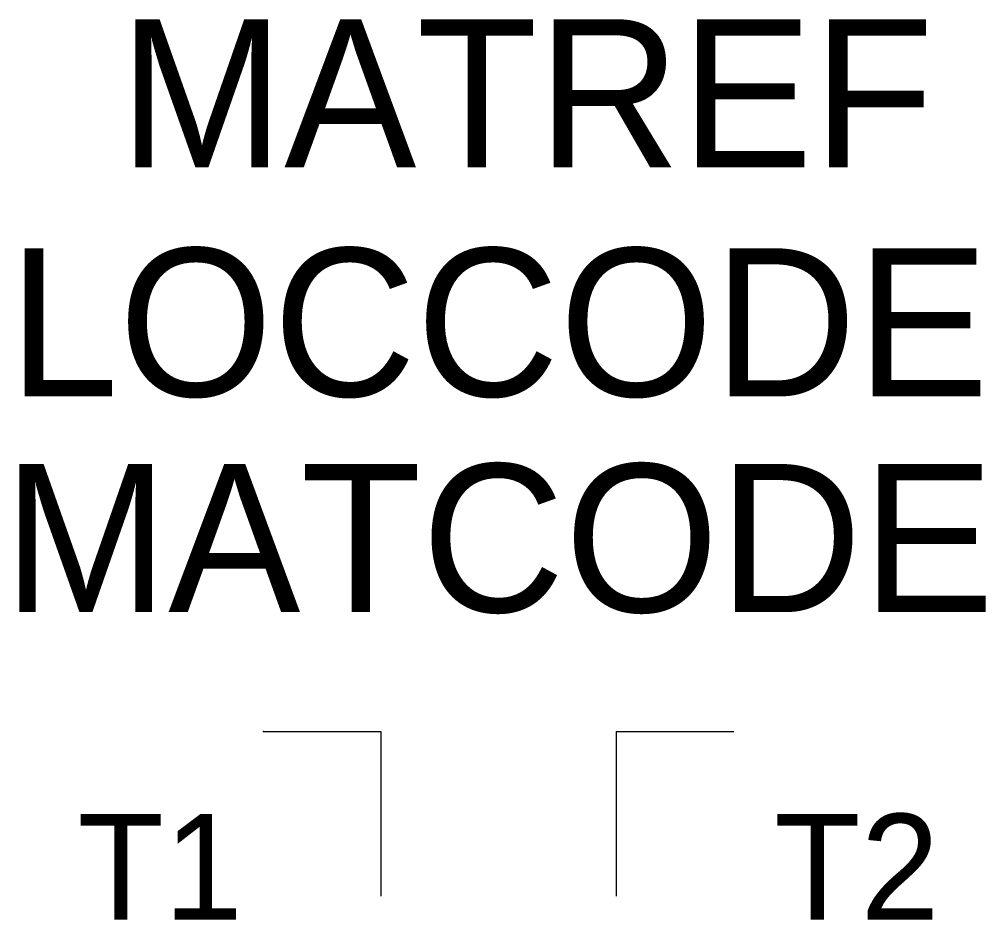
# Model space of a CAD drawing. Extents: x -10.2 to 10.3, y -4 to 15.1.
import ezdxf
from ezdxf.enums import TextEntityAlignment as Align

# ---------------------------------------------------------------- set-up
doc = ezdxf.new("R2010")
doc.units = 0
doc.layers.get('0').update_dxf_attribs({"linetype": 'CONTINUOUS'})
doc.layers.add('C', color=6, linetype='CONTINUOUS')
doc.layers.add('T2', color=7, linetype='CONTINUOUS')

msp = doc.modelspace()

# ---------------------------------------------------------------- linework, layer by layer
at = {"color": 0, "linetype": 'CONTINUOUS'}
for p, q in [((-5, 0), (-2.5, 0)), ((-2.5, 0), (-2.5, -3.5)), ((2.5, 0), (2.5, -3.5)), ((2.5, 0), (5, 0))]:
    msp.add_line(p, q, dxfattribs=at)
at = {"layer": 'C', "color": 0, "linetype": 'CONTINUOUS'}
msp.add_point((-5, 0), dxfattribs=at)

# ---------------------------------------------------------------- texts
at = {"color": 0, "linetype": 'CONTINUOUS'}
for tag, p in [('MATREF', (0.592, 11.995)), ('LOCCODE', (0, 7.127)), ('MATCODE', (0, 2.54))]:
    msp.add_attdef(tag, text='', height=3.15, dxfattribs=at).set_placement(p, align=Align.CENTER)
at = {"layer": 'T2', "color": 0, "linetype": 'CONTINUOUS'}
msp.add_attdef('T1', text='', height=2.25, dxfattribs=at).set_placement((-5.437, -4), align=Align.RIGHT)
msp.add_attdef('T2', (5.855, -4), '', height=2.25, dxfattribs=at)

doc.saveas('drawing.dxf')
